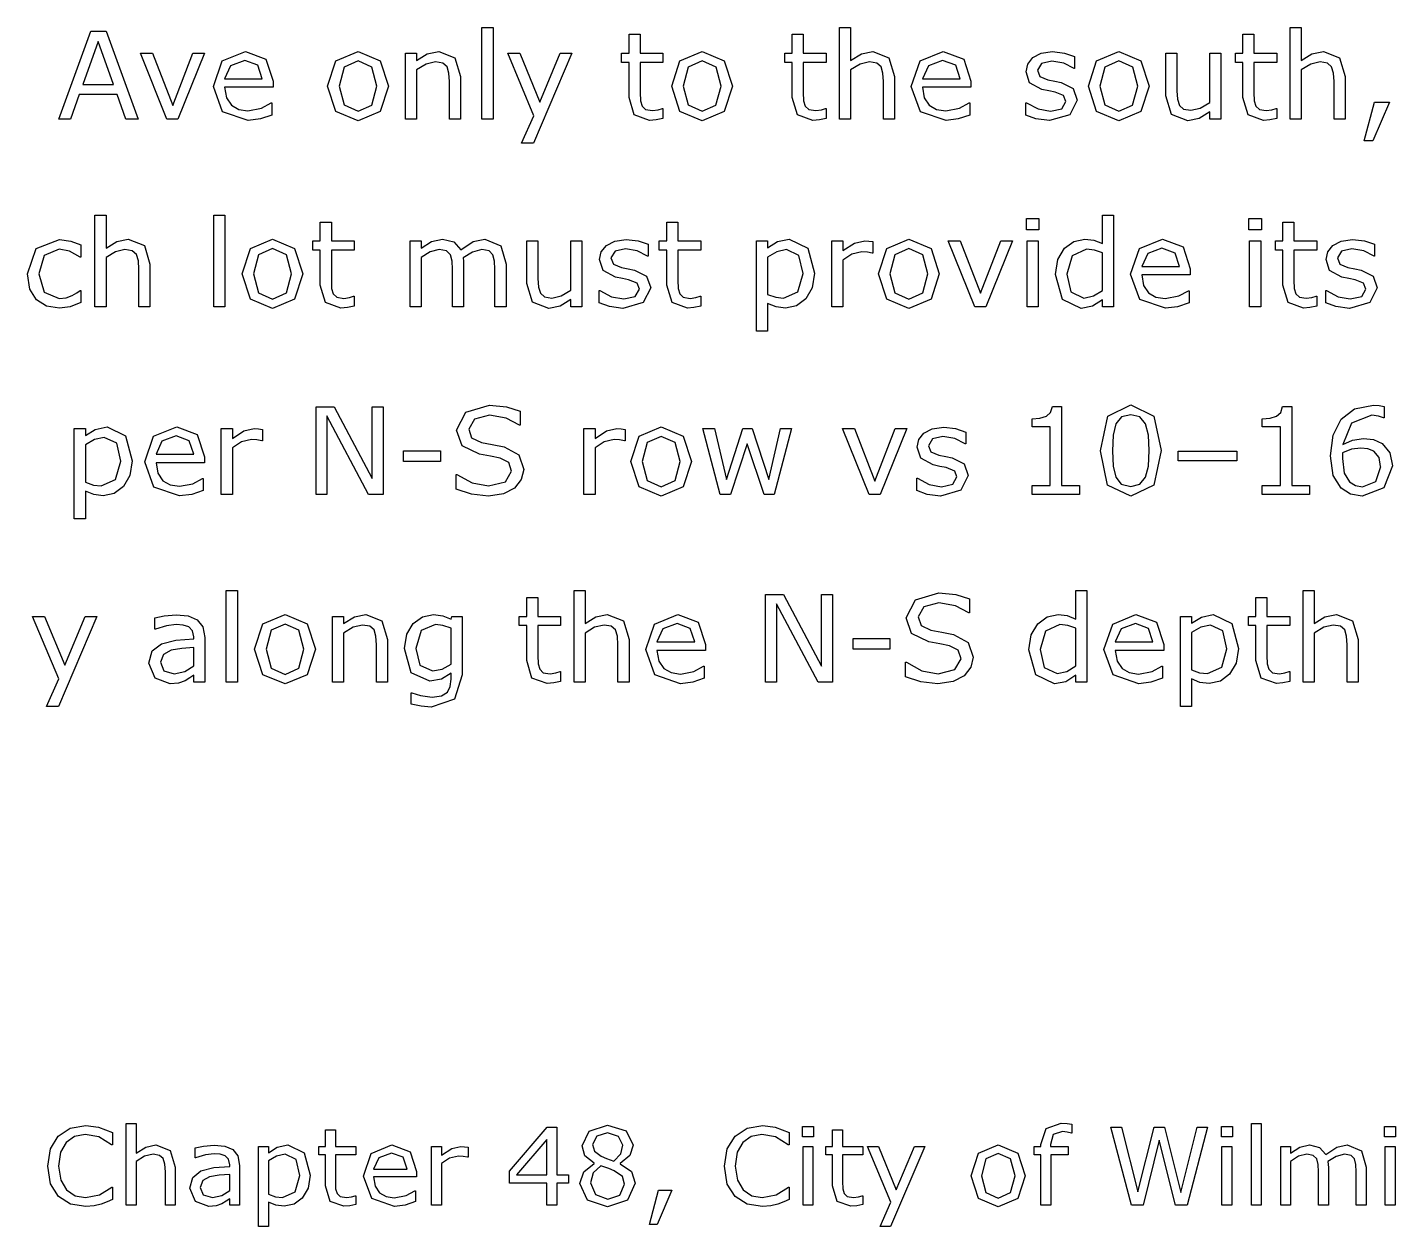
# Model space of a CAD drawing. Extents: x -1 to 182, y 89 to 480.
# Drawn here: x 102.41 to 129.41, y 89.8 to 113.46 of the extents above; entities that cross this region are included whole.
import ezdxf

# ---------------------------------------------------------------- set-up
doc = ezdxf.new("R2010")
doc.units = 0
doc.header["$MEASUREMENT"] = 0
doc.layers.add('Layer 1', color=7, linetype='Continuous')

msp = doc.modelspace()

# ---------------------------------------------------------------- linework, layer by layer
at = {"layer": 'Layer 1', "color": 7}
for points in [[(111.601197, 111.655045), (111.382606, 111.655045), (111.382606, 113.464237), (111.601197, 113.464237), (111.601197, 111.655045)], [(119.525122, 111.655019), (119.306531, 111.655019), (119.306531, 112.394502), (119.29608, 112.56193), (119.25771, 112.685199), (119.173993, 112.757272), (119.032143, 112.781613), (118.844945, 112.737428), (118.657747, 112.624636), (118.657747, 111.654966), (118.439156, 111.654966), (118.439156, 113.464158), (118.657747, 113.464158), (118.657747, 112.809553), (118.869363, 112.942083), (119.093767, 112.989761), (119.414677, 112.863026), (119.525135, 112.497927), (119.525122, 111.655019)], [(128.418754, 111.655019), (128.200163, 111.655019), (128.200163, 112.394502), (128.189686, 112.56193), (128.151316, 112.685199), (128.067599, 112.757272), (127.925748, 112.781613), (127.73855, 112.737428), (127.551353, 112.624636), (127.551353, 111.654966), (127.332762, 111.654966), (127.332762, 113.464158), (127.551353, 113.464158), (127.551353, 112.809553), (127.762969, 112.942083), (127.987372, 112.989761), (128.308282, 112.863026), (128.41874, 112.497927), (128.418754, 111.655019)], [(104.596984, 111.655045), (104.351649, 111.655045), (104.181893, 112.137565), (103.433101, 112.137565), (103.263345, 111.655045), (103.029639, 111.655045), (103.659831, 113.386344), (103.966789, 113.386344), (104.596984, 111.655045)], [(104.110966, 112.335235), (103.807497, 113.185182), (103.502864, 112.335235), (104.110966, 112.335235)], [(114.954477, 111.666661), (114.819603, 111.639938), (114.690539, 111.629354), (114.388232, 111.736325), (114.284751, 112.079331), (114.284751, 112.769998), (114.137087, 112.769998), (114.137087, 112.953698), (114.284751, 112.953698), (114.284751, 113.326919), (114.503341, 113.326919), (114.503341, 112.953698), (114.954477, 112.953698), (114.954477, 112.769998), (114.503341, 112.769998), (114.503341, 112.178152), (114.507998, 112.017709), (114.540555, 111.910738), (114.610318, 111.842132), (114.747517, 111.82123), (114.859139, 111.836311), (114.942856, 111.863061), (114.954471, 111.863061), (114.954477, 111.666661)], [(118.175206, 111.666661), (118.040332, 111.639938), (117.911268, 111.629354), (117.608964, 111.736325), (117.50548, 112.079331), (117.50548, 112.769998), (117.357816, 112.769998), (117.357816, 112.953698), (117.50548, 112.953698), (117.50548, 113.326919), (117.724071, 113.326919), (117.724071, 112.953698), (118.175206, 112.953698), (118.175206, 112.769998), (117.724071, 112.769998), (117.724071, 112.178152), (117.728727, 112.017709), (117.761284, 111.910738), (117.831047, 111.842132), (117.968249, 111.82123), (118.079869, 111.836311), (118.163585, 111.863061), (118.175201, 111.863061), (118.175206, 111.666661)], [(127.068838, 111.666661), (126.933964, 111.639938), (126.804901, 111.629354), (126.502596, 111.736325), (126.399112, 112.079331), (126.399112, 112.769998), (126.251448, 112.769998), (126.251448, 112.953698), (126.399112, 112.953698), (126.399112, 113.326919), (126.617703, 113.326919), (126.617703, 112.953698), (127.068838, 112.953698), (127.068838, 112.769998), (126.617703, 112.769998), (126.617703, 112.178152), (126.622359, 112.017709), (126.654916, 111.910738), (126.724679, 111.842132), (126.861881, 111.82123), (126.973501, 111.836311), (127.057217, 111.863061), (127.068833, 111.863061), (127.068838, 111.666661)], [(105.907365, 112.953804), (105.381819, 111.655045), (105.162064, 111.655045), (104.640002, 112.953804), (104.877198, 112.953804), (105.279499, 111.920158), (105.67831, 112.953804), (105.907365, 112.953804)], [(107.259607, 112.281763), (106.302689, 112.281763), (106.338733, 112.072452), (106.437566, 111.927116), (106.580581, 111.843402), (106.764289, 111.815489), (107.030552, 111.867823), (107.222401, 111.972466), (107.234016, 111.972466), (107.234016, 111.734103), (107.008449, 111.65621), (106.766604, 111.624804), (106.261986, 111.799217), (106.080601, 112.296871), (106.253845, 112.802648), (106.711957, 112.98984), (107.116584, 112.836356), (107.259596, 112.400349), (107.259607, 112.281763)], [(109.535047, 112.303829), (109.372267, 111.802709), (108.936248, 111.619009), (108.497903, 111.802709), (108.336285, 112.303829), (108.497903, 112.804976), (108.936248, 112.98984), (109.372267, 112.804976), (109.535047, 112.303829), (109.535047, 112.303829)], [(110.959377, 111.655045), (110.740786, 111.655045), (110.740786, 112.394528), (110.730309, 112.561957), (110.691939, 112.685226), (110.608222, 112.757298), (110.466371, 112.78164), (110.279173, 112.737454), (110.091976, 112.624663), (110.091976, 111.654966), (109.873385, 111.654966), (109.873385, 112.953725), (110.091976, 112.953725), (110.091976, 112.809553), (110.303592, 112.942083), (110.527995, 112.989761), (110.848905, 112.863026), (110.959363, 112.497927), (110.959377, 111.655045)], [(113.156916, 112.953804), (112.398822, 111.176018), (112.165116, 111.176018), (112.40696, 111.717831), (111.889552, 112.953804), (112.126746, 112.953804), (112.52556, 111.991066), (112.927858, 112.953804), (113.156916, 112.953804)], [(116.325321, 112.303829), (116.162541, 111.802709), (115.726522, 111.619009), (115.288177, 111.802709), (115.126559, 112.303829), (115.288177, 112.804976), (115.726522, 112.98984), (116.162541, 112.804976), (116.325321, 112.303829), (116.325321, 112.303829)], [(121.033168, 112.281737), (120.076251, 112.281737), (120.112295, 112.072425), (120.211127, 111.92709), (120.354139, 111.843376), (120.53785, 111.815462), (120.804113, 111.867797), (120.995962, 111.972439), (121.007577, 111.972439), (121.007577, 111.734076), (120.78201, 111.656183), (120.540165, 111.624777), (120.035544, 111.79919), (119.854162, 112.296844), (120.027406, 112.802621), (120.485518, 112.989814), (120.890142, 112.836329), (121.033157, 112.400323), (121.033168, 112.281737)], [(123.129549, 112.029404), (122.981883, 111.737569), (122.580746, 111.623613), (122.315647, 111.657347), (122.114495, 111.732912), (122.114495, 111.97826), (122.12611, 111.97826), (122.356329, 111.853853), (122.599335, 111.808504), (122.824903, 111.855017), (122.906294, 112.001517), (122.862111, 112.117775), (122.692355, 112.185217), (122.570268, 112.209558), (122.43423, 112.239774), (122.191221, 112.37233), (122.120297, 112.5886), (122.152851, 112.739756), (122.254009, 112.866492), (122.419115, 112.952534), (122.644682, 112.985078), (122.879552, 112.956026), (123.078376, 112.88742), (123.078376, 112.653714), (123.066761, 112.653714), (122.863283, 112.757192), (122.628416, 112.800214), (122.426102, 112.7537), (122.34355, 112.617678), (122.393545, 112.496737), (122.551676, 112.430485), (122.68655, 112.402572), (122.812123, 112.376907), (123.046994, 112.257157), (123.129546, 112.029245), (123.129549, 112.029404)], [(124.549227, 112.303803), (124.386448, 111.802683), (123.950428, 111.618983), (123.512083, 111.802683), (123.350465, 112.303803), (123.512083, 112.80495), (123.950428, 112.989814), (124.386448, 112.80495), (124.549227, 112.303803), (124.549227, 112.303803)], [(125.964257, 111.655019), (125.745666, 111.655019), (125.745666, 111.79919), (125.53405, 111.665496), (125.310808, 111.618983), (124.992224, 111.74339), (124.878279, 112.110816), (124.878279, 112.953777), (125.096869, 112.953777), (125.096869, 112.214294), (125.106156, 112.044538), (125.14569, 111.924761), (125.227078, 111.850361), (125.372419, 111.827077), (125.557291, 111.871263), (125.745653, 111.984054), (125.745653, 112.953751), (125.964244, 112.953751), (125.964257, 111.655019)], [(107.046829, 112.449191), (106.959625, 112.715441), (106.700339, 112.809633), (106.420124, 112.706154), (106.302689, 112.449191), (107.046829, 112.449191)], [(109.309479, 112.303829), (109.21065, 112.678241), (108.936248, 112.801484), (108.659521, 112.678241), (108.561852, 112.303829), (108.660682, 111.932937), (108.936248, 111.807366), (109.209485, 111.931773), (109.309479, 112.303829), (109.309479, 112.303829)], [(116.099753, 112.303829), (116.000924, 112.678241), (115.726522, 112.801484), (115.449795, 112.678241), (115.352126, 112.303829), (115.450959, 111.932937), (115.726522, 111.807366), (115.999759, 111.931773), (116.099753, 112.303829), (116.099753, 112.303829)], [(120.82039, 112.449165), (120.733186, 112.715415), (120.4739, 112.809606), (120.193686, 112.706128), (120.076251, 112.449165), (120.82039, 112.449165)], [(124.32366, 112.303803), (124.22483, 112.678214), (123.950428, 112.801457), (123.673701, 112.678214), (123.576033, 112.303803), (123.674865, 111.93291), (123.950428, 111.807339), (124.223666, 111.931746), (124.32366, 112.303803), (124.32366, 112.303803)], [(129.293118, 111.986383), (128.965231, 111.224807), (128.795475, 111.224807), (128.997788, 111.986383), (129.293118, 111.986383)], [(104.829541, 107.950778), (104.610951, 107.950778), (104.610951, 108.690261), (104.600473, 108.857689), (104.562104, 108.980958), (104.478387, 109.05303), (104.336536, 109.077372), (104.149338, 109.033187), (103.96214, 108.920395), (103.96214, 107.950804), (103.74355, 107.950804), (103.74355, 109.759996), (103.96214, 109.759996), (103.96214, 109.105391), (104.173757, 109.237921), (104.39816, 109.285599), (104.71907, 109.158864), (104.829528, 108.793765), (104.829541, 107.950778)], [(106.308521, 107.950778), (106.089928, 107.950778), (106.089928, 109.75997), (106.308521, 109.75997), (106.308521, 107.950778)], [(122.372635, 109.466944), (122.126139, 109.466944), (122.126139, 109.693665), (122.372635, 109.693665), (122.372635, 109.466944)], [(123.844611, 107.950804), (123.62602, 107.950804), (123.62602, 108.086853), (123.42952, 107.960117), (123.20744, 107.914768), (122.837695, 108.093811), (122.701657, 108.590301), (122.748166, 108.884464), (122.876065, 109.104227), (123.059776, 109.239085), (123.278366, 109.285599), (123.459751, 109.263374), (123.62602, 109.197096), (123.62602, 109.759864), (123.844611, 109.759864), (123.844611, 107.950804)], [(126.765359, 109.466997), (126.518863, 109.466997), (126.518863, 109.693718), (126.765359, 109.693718), (126.765359, 109.466997)], [(108.860686, 107.962393), (108.725812, 107.93567), (108.596748, 107.925087), (108.294444, 108.032057), (108.19096, 108.375063), (108.19096, 109.06573), (108.043296, 109.06573), (108.043296, 109.24943), (108.19096, 109.24943), (108.19096, 109.622651), (108.409551, 109.622651), (108.409551, 109.24943), (108.860686, 109.24943), (108.860686, 109.06573), (108.409551, 109.06573), (108.409551, 108.473885), (108.414207, 108.313441), (108.446764, 108.206471), (108.516527, 108.137864), (108.653729, 108.116962), (108.765348, 108.132043), (108.849065, 108.158793), (108.86068, 108.158793), (108.860686, 107.962393)], [(115.699796, 107.962366), (115.56492, 107.935643), (115.435859, 107.92506), (115.133552, 108.032031), (115.030071, 108.375036), (115.030071, 109.065704), (114.882404, 109.065704), (114.882404, 109.249404), (115.030071, 109.249404), (115.030071, 109.622625), (115.248661, 109.622625), (115.248661, 109.249404), (115.699796, 109.249404), (115.699796, 109.065704), (115.248661, 109.065704), (115.248661, 108.473858), (115.253318, 108.313415), (115.285872, 108.206444), (115.355635, 108.137838), (115.492837, 108.116936), (115.604457, 108.132017), (115.688173, 108.158766), (115.699788, 108.158766), (115.699796, 107.962366)], [(127.858322, 107.962446), (127.723445, 107.935723), (127.594384, 107.925139), (127.292077, 108.03211), (127.188596, 108.375116), (127.188596, 109.065783), (127.04093, 109.065783), (127.04093, 109.249483), (127.188596, 109.249483), (127.188596, 109.622704), (127.407187, 109.622704), (127.407187, 109.249483), (127.858322, 109.249483), (127.858322, 109.065783), (127.407187, 109.065783), (127.407187, 108.473938), (127.411843, 108.313494), (127.4444, 108.206523), (127.514163, 108.137917), (127.651362, 108.117015), (127.762985, 108.132096), (127.846699, 108.158846), (127.858314, 108.158846), (127.858322, 107.962446)], [(103.463349, 108.032163), (103.255222, 107.950778), (103.047096, 107.9217), (102.788972, 107.962393), (102.587822, 108.08799), (102.456433, 108.299604), (102.409925, 108.598424), (102.584332, 109.09838), (103.047096, 109.279751), (103.265687, 109.248372), (103.463349, 109.171643), (103.463349, 108.928623), (103.451707, 108.928623), (103.244745, 109.048374), (103.03778, 109.090231), (102.743611, 108.96466), (102.636643, 108.598424), (102.741286, 108.236818), (103.03778, 108.111221), (103.172657, 108.128683), (103.295905, 108.174006), (103.385434, 108.225177), (103.451707, 108.272854), (103.463349, 108.272854), (103.463349, 108.032163)], [(107.84796, 108.599562), (107.685178, 108.098441), (107.249158, 107.914741), (106.810813, 108.098441), (106.649195, 108.599562), (106.810813, 109.100708), (107.249158, 109.285572), (107.685178, 109.100708), (107.84796, 108.599562), (107.84796, 108.599562)], [(107.622392, 108.599562), (107.52356, 108.973973), (107.249158, 109.097216), (106.972431, 108.973973), (106.874763, 108.599562), (106.973595, 108.228669), (107.249158, 108.103098), (107.522398, 108.227505), (107.622392, 108.599562), (107.622392, 108.599562)], [(111.857011, 107.950751), (111.638421, 107.950751), (111.638421, 108.690234), (111.630272, 108.851868), (111.598876, 108.976275), (111.522137, 109.05184), (111.37796, 109.077504), (111.194252, 109.030991), (111.010542, 108.914733), (111.016362, 108.851947), (111.018744, 108.782177), (111.018744, 107.950804), (110.800153, 107.950804), (110.800153, 108.690287), (110.792004, 108.853085), (110.760611, 108.977492), (110.683872, 109.051893), (110.539695, 109.077557), (110.359472, 109.033372), (110.180415, 108.92058), (110.180415, 107.950804), (109.961753, 107.950804), (109.961753, 109.249563), (110.180346, 109.249563), (110.180346, 109.105391), (110.383821, 109.237921), (110.60125, 109.285599), (110.825654, 109.229798), (110.964017, 109.075149), (111.205862, 109.235619), (111.439568, 109.285599), (111.754665, 109.155371), (111.856985, 108.793765), (111.857011, 107.950751)], [(113.354594, 107.950751), (113.136, 107.950751), (113.136, 108.094922), (112.924387, 107.961229), (112.701145, 107.914715), (112.382561, 108.039122), (112.268613, 108.406548), (112.268613, 109.24951), (112.487206, 109.24951), (112.487206, 108.510027), (112.496493, 108.34027), (112.536027, 108.220493), (112.617415, 108.146093), (112.762756, 108.122809), (112.947628, 108.166995), (113.135987, 108.279787), (113.135987, 109.249483), (113.35458, 109.249483), (113.354594, 107.950751)], [(114.712648, 108.325136), (114.564981, 108.033301), (114.163844, 107.919345), (113.898746, 107.953079), (113.697594, 108.028644), (113.697594, 108.273992), (113.709209, 108.273992), (113.939428, 108.149585), (114.182434, 108.104236), (114.408002, 108.150749), (114.489393, 108.297249), (114.44521, 108.413507), (114.275451, 108.480949), (114.153367, 108.505291), (114.017329, 108.535506), (113.77432, 108.668062), (113.703396, 108.884332), (113.73595, 109.035488), (113.837108, 109.162224), (114.002213, 109.248266), (114.227781, 109.28081), (114.462649, 109.251759), (114.661475, 109.183152), (114.661475, 108.949446), (114.64986, 108.949446), (114.446385, 109.052924), (114.211517, 109.095946), (114.009204, 109.049432), (113.926651, 108.91341), (113.976647, 108.792469), (114.134777, 108.726217), (114.269651, 108.698304), (114.395225, 108.672639), (114.630095, 108.552889), (114.712648, 108.324977), (114.712648, 108.325136)], [(117.943841, 108.615833), (117.898494, 108.3263), (117.770598, 108.1054), (117.589213, 107.97168), (117.369458, 107.925166), (117.18575, 107.947126), (117.019481, 108.015733), (117.019481, 107.471591), (116.80089, 107.471591), (116.80089, 109.249377), (117.019481, 109.249377), (117.019481, 109.113329), (117.214817, 109.235434), (117.447362, 109.285414), (117.812455, 109.107534), (117.943841, 108.615701), (117.943841, 108.615833)], [(119.094933, 109.011147), (119.083318, 109.011147), (118.987976, 109.027551), (118.879843, 109.033372), (118.684507, 108.988022), (118.503122, 108.872929), (118.503122, 107.950804), (118.284532, 107.950804), (118.284532, 109.249563), (118.503122, 109.249563), (118.503122, 109.057713), (118.732177, 109.205377), (118.935654, 109.249563), (119.018207, 109.246123), (119.094947, 109.23554), (119.094933, 109.011147)], [(120.407641, 108.599535), (120.244861, 108.098415), (119.808842, 107.914715), (119.370497, 108.098415), (119.208879, 108.599535), (119.370497, 109.100682), (119.808842, 109.285546), (120.244861, 109.100682), (120.407641, 108.599535), (120.407641, 108.599535)], [(120.182073, 108.599535), (120.083244, 108.973946), (119.808842, 109.097189), (119.532114, 108.973946), (119.434446, 108.599535), (119.533279, 108.228643), (119.808842, 108.103072), (120.082079, 108.227478), (120.182073, 108.599535), (120.182073, 108.599535)], [(121.851737, 109.24951), (121.326188, 107.950751), (121.106436, 107.950751), (120.584374, 109.24951), (120.82157, 109.24951), (121.223869, 108.215863), (121.622683, 109.24951), (121.851737, 109.24951)], [(122.358657, 107.950804), (122.140064, 107.950804), (122.140064, 109.249563), (122.358657, 109.249563), (122.358657, 107.950804)], [(125.361957, 108.577522), (124.40504, 108.577522), (124.441084, 108.36821), (124.539917, 108.222875), (124.682929, 108.139161), (124.86664, 108.111247), (125.132903, 108.163582), (125.324752, 108.268224), (125.336367, 108.268224), (125.336367, 108.029861), (125.110799, 107.951968), (124.868955, 107.920562), (124.364334, 108.094975), (124.182952, 108.592629), (124.356195, 109.098406), (124.814308, 109.285599), (125.218932, 109.132114), (125.361947, 108.696108), (125.361957, 108.577522)], [(125.14918, 108.74495), (125.061976, 109.0112), (124.80269, 109.105391), (124.522475, 109.001913), (124.40504, 108.74495), (125.14918, 108.74495)], [(126.751415, 107.950804), (126.532822, 107.950804), (126.532822, 109.249563), (126.751415, 109.249563), (126.751415, 107.950804)], [(129.050107, 108.325215), (128.902443, 108.03338), (128.501304, 107.919424), (128.236205, 107.953159), (128.035055, 108.028724), (128.035055, 108.274072), (128.046671, 108.274072), (128.27689, 108.149665), (128.519898, 108.104315), (128.745466, 108.150829), (128.826854, 108.297328), (128.782672, 108.413586), (128.612915, 108.481028), (128.490829, 108.50537), (128.354791, 108.535585), (128.111784, 108.668141), (128.040858, 108.884412), (128.073415, 109.035568), (128.17457, 109.162303), (128.339675, 109.248345), (128.565243, 109.280889), (128.800113, 109.251838), (128.998937, 109.183232), (128.998937, 108.949525), (128.987321, 108.949525), (128.783846, 109.053004), (128.548976, 109.096025), (128.346663, 109.049511), (128.26411, 108.913489), (128.314108, 108.792548), (128.472236, 108.726297), (128.607113, 108.698383), (128.732687, 108.672719), (128.967554, 108.552968), (129.050107, 108.325057), (129.050107, 108.325215)], [(117.718274, 108.610013), (117.638047, 108.961141), (117.391551, 109.077425), (117.202027, 109.036732), (117.019481, 108.929761), (117.019481, 108.193771), (117.178773, 108.136779), (117.331088, 108.121698), (117.615954, 108.244941), (117.718274, 108.610039), (117.718274, 108.610013)], [(123.62602, 108.270553), (123.62602, 109.015856), (123.46789, 109.070493), (123.315575, 109.085574), (123.029545, 108.957675), (122.927225, 108.594905), (123.00629, 108.242586), (123.259764, 108.122836), (123.448123, 108.163529), (123.62602, 108.2705), (123.62602, 108.270553)], [(109.42923, 104.246695), (109.144364, 104.246695), (108.323484, 105.795432), (108.323484, 104.246642), (108.108381, 104.246642), (108.108381, 105.977941), (108.465335, 105.977941), (109.214126, 104.564062), (109.214126, 105.977941), (109.42923, 105.977941), (109.42923, 104.246695)], [(112.205801, 104.740857), (112.158128, 104.540858), (112.026741, 104.37343), (111.809312, 104.257172), (111.511657, 104.215289), (111.174469, 104.250187), (110.871001, 104.353666), (110.871001, 104.642008), (110.887272, 104.642008), (111.190741, 104.473416), (111.513977, 104.414123), (111.846515, 104.494345), (111.966276, 104.708286), (111.909301, 104.878043), (111.738383, 104.962921), (111.54886, 105.001312), (111.333756, 105.039677), (110.991918, 105.205941), (110.88146, 105.514047), (111.065167, 105.869859), (111.531418, 106.009373), (111.866282, 105.974501), (112.136033, 105.888459), (112.136033, 105.616388), (112.119761, 105.616388), (111.859313, 105.754739), (111.530265, 105.810539), (111.232609, 105.73381), (111.120987, 105.53614), (111.176798, 105.366384), (111.373295, 105.272219), (111.584912, 105.23269), (111.817456, 105.185012), (112.108135, 105.030363), (112.205803, 104.740857), (112.205801, 104.740857)], [(123.174885, 104.246695), (122.237732, 104.246695), (122.237732, 104.423436), (122.598176, 104.423436), (122.598176, 105.583818), (122.237732, 105.583818), (122.237732, 105.741959), (122.394701, 105.753601), (122.521437, 105.789637), (122.605153, 105.8629), (122.641198, 105.983815), (122.821418, 105.983815), (122.821418, 104.423463), (123.174885, 104.423463), (123.174885, 104.246695)], [(124.785249, 105.112913), (124.638746, 104.428067), (124.18645, 104.210659), (123.730663, 104.431559), (123.587651, 105.110585), (123.732989, 105.791939), (124.18645, 106.012866), (124.641072, 105.788447), (124.785249, 105.112913), (124.785249, 105.112913)], [(127.716463, 104.246642), (126.77931, 104.246642), (126.77931, 104.423383), (127.139754, 104.423383), (127.139754, 105.583765), (126.77931, 105.583765), (126.77931, 105.741906), (126.936279, 105.753548), (127.063014, 105.789584), (127.146731, 105.862847), (127.182775, 105.983762), (127.362996, 105.983762), (127.362996, 104.42341), (127.716463, 104.42341), (127.716463, 104.246642)], [(129.354732, 104.808246), (129.180324, 104.37687), (128.754769, 104.210606), (128.522227, 104.250134), (128.337355, 104.367556), (128.182711, 104.623355), (128.129226, 105.007054), (128.17806, 105.415173), (128.336191, 105.731429), (128.600128, 105.936084), (128.976849, 106.010485), (129.091959, 106.004664), (129.186137, 105.983762), (129.186137, 105.761697), (129.174522, 105.761697), (129.075689, 105.794241), (128.941977, 105.810645), (128.543166, 105.653694), (128.36992, 105.231632), (128.561769, 105.32114), (128.781523, 105.352546), (128.975696, 105.331644), (129.148942, 105.250258), (129.302421, 105.071188), (129.354742, 104.808431), (129.354732, 104.808246)], [(124.479454, 104.585044), (124.534101, 104.80597), (124.549209, 105.112913), (124.534101, 105.419882), (124.478293, 105.640783), (124.36667, 105.775667), (124.18645, 105.821017), (124.005065, 105.775667), (123.892281, 105.638481), (123.837634, 105.414062), (123.82369, 105.110585), (123.83647, 104.807135), (123.891117, 104.588536), (123.999249, 104.450159), (124.186447, 104.402508), (124.367832, 104.447857), (124.479451, 104.585044), (124.479454, 104.585044)], [(104.478374, 104.911777), (104.433029, 104.622244), (104.30513, 104.401344), (104.123745, 104.267623), (103.903993, 104.22111), (103.720282, 104.24307), (103.554013, 104.311677), (103.554013, 103.767535), (103.335423, 103.767535), (103.335423, 105.545321), (103.554013, 105.545321), (103.554013, 105.409273), (103.74935, 105.531378), (103.981894, 105.581357), (104.346987, 105.403478), (104.478374, 104.911645), (104.478374, 104.911777)], [(104.252809, 104.905956), (104.172579, 105.257084), (103.926083, 105.373369), (103.73656, 105.332676), (103.554013, 105.225705), (103.554013, 104.489714), (103.713305, 104.432723), (103.865623, 104.417642), (104.150489, 104.540885), (104.252809, 104.905983), (104.252809, 104.905956)], [(105.906193, 104.873413), (104.949276, 104.873413), (104.98532, 104.664101), (105.084152, 104.518766), (105.227165, 104.435052), (105.410875, 104.407138), (105.677138, 104.459473), (105.868985, 104.564115), (105.8806, 104.564115), (105.8806, 104.325752), (105.655032, 104.247859), (105.413188, 104.216453), (104.908567, 104.390866), (104.727182, 104.88852), (104.900429, 105.394297), (105.358538, 105.58149), (105.763165, 105.428005), (105.90618, 104.991999), (105.906193, 104.873413)], [(105.693416, 105.040841), (105.606212, 105.307091), (105.346926, 105.401282), (105.066711, 105.297804), (104.949276, 105.040841), (105.693416, 105.040841)], [(107.047983, 105.307091), (107.036367, 105.307091), (106.941025, 105.323495), (106.832892, 105.329316), (106.637556, 105.283966), (106.456171, 105.168873), (106.456171, 104.246642), (106.237581, 104.246642), (106.237581, 105.545401), (106.456171, 105.545401), (106.456171, 105.353551), (106.685226, 105.501215), (106.888704, 105.545401), (106.971256, 105.541961), (107.047996, 105.531378), (107.047983, 105.307091)], [(114.205675, 105.307091), (114.19406, 105.307091), (114.098717, 105.323495), (113.990582, 105.329316), (113.795246, 105.283966), (113.613864, 105.168873), (113.613864, 104.246642), (113.395271, 104.246642), (113.395271, 105.545401), (113.613864, 105.545401), (113.613864, 105.353551), (113.842919, 105.501215), (114.046393, 105.545401), (114.128946, 105.541961), (114.205686, 105.531378), (114.205675, 105.307091)], [(115.518385, 104.895479), (115.355603, 104.394359), (114.919586, 104.210659), (114.481241, 104.394359), (114.319623, 104.895479), (114.481241, 105.396626), (114.919586, 105.58149), (115.355603, 105.396626), (115.518385, 104.895479), (115.518385, 104.895479)], [(115.292817, 104.895479), (115.193985, 105.26989), (114.919586, 105.393133), (114.642859, 105.26989), (114.545191, 104.895479), (114.64402, 104.524586), (114.919586, 104.399015), (115.192824, 104.523422), (115.292817, 104.895479), (115.292817, 104.895479)], [(117.490354, 105.545453), (117.152005, 104.246695), (116.949692, 104.246695), (116.615992, 105.247798), (116.284615, 104.246695), (116.083466, 104.246695), (115.741627, 105.545453), (115.96952, 105.545453), (116.207878, 104.539694), (116.532275, 105.545453), (116.712496, 105.545453), (117.045034, 104.539694), (117.270602, 105.545453), (117.490354, 105.545453)], [(119.765794, 105.545453), (119.240245, 104.246695), (119.020493, 104.246695), (118.498431, 105.545453), (118.735627, 105.545453), (119.137925, 104.511807), (119.536739, 105.545453), (119.765794, 105.545453)], [(120.979672, 104.62108), (120.832008, 104.329245), (120.430869, 104.215289), (120.16577, 104.249023), (119.96462, 104.324588), (119.96462, 104.569936), (119.976236, 104.569936), (120.206455, 104.445529), (120.449463, 104.40018), (120.675028, 104.446693), (120.756419, 104.593193), (120.712237, 104.709451), (120.54248, 104.776893), (120.420394, 104.801234), (120.284356, 104.83145), (120.041349, 104.964006), (119.970423, 105.180276), (120.00298, 105.331432), (120.104135, 105.458168), (120.26924, 105.54421), (120.494808, 105.576754), (120.729678, 105.547702), (120.928502, 105.479096), (120.928502, 105.24539), (120.916886, 105.24539), (120.713409, 105.348868), (120.478541, 105.39189), (120.276228, 105.345376), (120.193675, 105.209354), (120.243671, 105.088413), (120.401801, 105.022161), (120.536678, 104.994248), (120.662249, 104.968583), (120.897119, 104.848833), (120.979672, 104.620921), (120.979672, 104.62108)], [(110.560555, 104.898971), (109.835018, 104.898971), (109.835018, 105.109421), (110.560555, 105.109421), (110.560555, 104.898971)], [(126.278179, 104.911777), (125.120113, 104.911777), (125.120113, 105.097806), (126.278179, 105.097806), (126.278179, 104.911777)], [(129.1187, 104.798985), (129.086143, 104.978055), (128.981501, 105.101298), (128.862901, 105.15014), (128.726863, 105.161782), (128.543155, 105.138498), (128.368747, 105.0664), (128.365255, 105.01642), (128.364197, 104.957127), (128.401402, 104.666429), (128.506048, 104.499001), (128.621157, 104.423436), (128.757195, 104.400153), (129.022294, 104.502467), (129.118801, 104.798959), (129.1187, 104.798985)], [(106.554998, 100.542454), (106.336408, 100.542454), (106.336408, 102.351646), (106.554998, 102.351646), (106.554998, 100.542454)], [(114.284748, 100.542427), (114.066158, 100.542427), (114.066158, 101.28191), (114.055707, 101.449338), (114.017337, 101.572607), (113.93362, 101.64468), (113.791769, 101.669021), (113.604572, 101.624836), (113.417374, 101.512044), (113.417374, 100.54248), (113.198783, 100.54248), (113.198783, 102.351672), (113.417374, 102.351672), (113.417374, 101.697067), (113.62899, 101.829597), (113.853393, 101.877275), (114.174303, 101.75054), (114.284762, 101.385441), (114.284748, 100.542427)], [(123.319062, 100.54248), (123.100471, 100.54248), (123.100471, 100.678529), (122.903971, 100.551793), (122.681893, 100.506444), (122.312146, 100.685487), (122.176108, 101.181977), (122.222619, 101.47614), (122.350516, 101.695903), (122.534227, 101.830761), (122.752817, 101.877275), (122.934202, 101.85505), (123.100471, 101.788772), (123.100471, 102.35154), (123.319062, 102.35154), (123.319062, 100.54248)], [(128.675703, 100.542454), (128.457113, 100.542454), (128.457113, 101.281937), (128.446635, 101.449365), (128.408266, 101.572634), (128.324552, 101.644706), (128.182698, 101.669048), (127.9955, 101.624863), (127.808302, 101.512071), (127.808302, 100.54248), (127.589712, 100.54248), (127.589712, 102.351672), (127.808302, 102.351672), (127.808302, 101.697067), (128.019919, 101.829597), (128.244322, 101.877275), (128.565232, 101.75054), (128.67569, 101.385441), (128.675703, 100.542454)], [(112.934833, 100.554069), (112.799956, 100.527346), (112.670895, 100.516763), (112.368588, 100.623733), (112.265107, 100.966739), (112.265107, 101.657406), (112.11744, 101.657406), (112.11744, 101.841106), (112.265107, 101.841106), (112.265107, 102.214327), (112.483697, 102.214327), (112.483697, 101.841106), (112.934833, 101.841106), (112.934833, 101.657406), (112.483697, 101.657406), (112.483697, 101.065561), (112.488354, 100.905117), (112.520911, 100.798147), (112.590674, 100.72954), (112.727873, 100.708638), (112.839495, 100.723719), (112.923209, 100.750469), (112.934825, 100.750469), (112.934833, 100.554069)], [(118.299607, 100.54248), (118.014742, 100.54248), (117.193862, 102.091217), (117.193862, 100.54248), (116.978759, 100.54248), (116.978759, 102.273779), (117.335713, 102.273779), (118.084504, 100.8599), (118.084504, 102.273779), (118.299607, 102.273779), (118.299607, 100.54248)], [(121.076179, 101.036642), (121.028506, 100.836643), (120.897119, 100.669215), (120.67969, 100.552957), (120.382034, 100.511074), (120.044847, 100.545972), (119.741378, 100.649451), (119.741378, 100.937793), (119.75765, 100.937793), (120.061119, 100.769201), (120.384355, 100.709908), (120.716893, 100.79013), (120.836652, 101.004072), (120.779679, 101.173828), (120.608761, 101.258706), (120.419237, 101.297097), (120.204134, 101.335462), (119.862296, 101.501726), (119.751837, 101.809833), (119.935545, 102.165644), (120.401796, 102.305158), (120.736658, 102.270286), (121.006411, 102.184244), (121.006411, 101.912173), (120.990139, 101.912173), (120.729691, 102.050524), (120.400643, 102.106324), (120.102987, 102.029595), (119.991364, 101.831925), (120.047176, 101.662169), (120.243673, 101.568004), (120.45529, 101.528475), (120.687832, 101.480797), (120.978513, 101.326148), (121.076181, 101.036642), (121.076179, 101.036642)], [(127.325788, 100.554095), (127.190914, 100.527372), (127.06185, 100.516789), (126.759546, 100.62376), (126.656062, 100.966765), (126.656062, 101.657433), (126.508398, 101.657433), (126.508398, 101.841133), (126.656062, 101.841133), (126.656062, 102.214354), (126.874655, 102.214354), (126.874655, 101.841133), (127.325788, 101.841133), (127.325788, 101.657433), (126.874655, 101.657433), (126.874655, 101.065587), (126.879312, 100.905144), (126.911869, 100.798173), (126.981631, 100.729567), (127.118834, 100.708665), (127.230453, 100.723746), (127.31417, 100.750495), (127.325785, 100.750495), (127.325788, 100.554095)], [(103.780753, 101.841212), (103.022659, 100.063426), (102.788953, 100.063426), (103.030798, 100.605239), (102.51339, 101.841212), (102.750583, 101.841212), (103.149397, 100.878474), (103.551695, 101.841212), (103.780753, 101.841212)], [(105.913178, 100.542454), (105.695749, 100.542454), (105.695749, 100.680804), (105.616684, 100.625003), (105.521341, 100.569203), (105.395768, 100.525018), (105.229498, 100.506497), (104.931842, 100.622754), (104.809759, 100.919246), (104.872544, 101.157609), (105.053929, 101.30178), (105.338795, 101.372715), (105.695749, 101.400629), (105.695749, 101.434336), (105.669005, 101.557579), (105.594591, 101.634335), (105.482971, 101.670371), (105.346933, 101.679631), (105.155084, 101.656348), (104.936494, 101.591234), (104.924879, 101.591234), (104.924879, 101.813299), (105.109751, 101.851663), (105.348108, 101.872565), (105.586466, 101.849282), (105.763199, 101.772526), (105.874822, 101.634176), (105.913191, 101.423727), (105.913178, 100.542454)], [(108.094437, 101.191238), (107.931655, 100.690117), (107.495636, 100.506417), (107.057291, 100.690117), (106.895673, 101.191238), (107.057291, 101.692384), (107.495636, 101.877248), (107.931655, 101.692384), (108.094437, 101.191238), (108.094437, 101.191238)], [(109.518767, 100.542454), (109.300177, 100.542454), (109.300177, 101.281937), (109.289699, 101.449365), (109.251332, 101.572634), (109.167615, 101.644706), (109.025764, 101.669048), (108.838567, 101.624863), (108.651369, 101.512071), (108.651369, 100.54248), (108.432778, 100.54248), (108.432778, 101.841239), (108.651369, 101.841239), (108.651369, 101.697067), (108.862982, 101.829597), (109.087388, 101.877275), (109.408298, 101.75054), (109.518757, 101.385441), (109.518767, 100.542454)], [(110.993092, 100.690117), (110.843103, 100.205269), (110.381503, 100.05062), (110.17919, 100.065701), (109.986179, 100.106421), (109.986179, 100.329649), (109.997795, 100.329649), (110.167554, 100.278479), (110.400096, 100.2471), (110.584968, 100.273849), (110.698916, 100.34825), (110.75705, 100.457549), (110.774486, 100.600556), (110.774486, 100.719169), (110.584963, 100.600556), (110.355908, 100.562191), (109.986164, 100.72962), (109.850126, 101.204017), (109.896634, 101.492359), (110.025695, 101.702809), (110.209405, 101.830708), (110.424509, 101.877222), (110.612868, 101.853939), (110.774486, 101.785359), (110.788429, 101.841159), (110.993066, 101.841159), (110.993092, 100.690117)], [(115.792795, 101.169145), (114.835877, 101.169145), (114.871921, 100.959833), (114.970751, 100.814498), (115.113766, 100.730784), (115.297477, 100.70287), (115.56374, 100.755205), (115.755586, 100.859847), (115.767202, 100.859847), (115.767202, 100.621484), (115.541634, 100.543591), (115.299789, 100.512185), (114.795169, 100.686598), (114.613784, 101.184253), (114.78703, 101.690029), (115.24514, 101.877222), (115.649766, 101.723737), (115.792781, 101.287731), (115.792795, 101.169145)], [(124.836408, 101.169198), (123.879491, 101.169198), (123.915535, 100.959886), (124.014367, 100.814551), (124.157382, 100.730837), (124.34109, 100.702923), (124.607354, 100.755258), (124.799203, 100.8599), (124.810818, 100.8599), (124.810818, 100.621537), (124.58525, 100.543644), (124.343406, 100.512238), (123.838785, 100.686651), (123.657403, 101.184305), (123.830646, 101.690082), (124.288759, 101.877275), (124.693383, 101.72379), (124.836398, 101.287784), (124.836408, 101.169198)], [(126.310736, 101.207562), (126.265389, 100.918029), (126.13749, 100.697129), (125.956108, 100.563409), (125.736353, 100.516895), (125.552642, 100.538855), (125.386376, 100.607462), (125.386376, 100.06332), (125.167783, 100.06332), (125.167783, 101.841106), (125.386376, 101.841106), (125.386376, 101.705058), (125.581712, 101.827163), (125.814254, 101.877142), (126.17935, 101.699263), (126.310736, 101.20743), (126.310736, 101.207562)], [(107.86887, 101.191238), (107.770038, 101.565649), (107.495636, 101.688892), (107.218908, 101.565649), (107.12124, 101.191238), (107.220073, 100.820345), (107.495636, 100.694774), (107.768876, 100.819181), (107.86887, 101.191238), (107.86887, 101.191238)], [(110.774502, 100.899402), (110.774502, 101.607506), (110.611722, 101.663307), (110.462895, 101.680769), (110.17919, 101.559855), (110.075709, 101.208726), (110.152449, 100.877336), (110.407083, 100.764571), (110.597768, 100.800607), (110.774502, 100.899429), (110.774502, 100.899402)], [(115.580017, 101.336573), (115.492813, 101.602823), (115.233527, 101.697014), (114.953313, 101.593536), (114.835877, 101.336573), (115.580017, 101.336573)], [(123.100471, 100.862229), (123.100471, 101.607532), (122.942341, 101.662169), (122.790025, 101.67725), (122.503995, 101.549351), (122.401676, 101.186581), (122.480741, 100.834262), (122.734214, 100.714512), (122.922574, 100.755205), (123.100471, 100.862176), (123.100471, 100.862229)], [(124.623631, 101.336626), (124.536427, 101.602876), (124.277141, 101.697067), (123.996926, 101.593589), (123.879491, 101.336626), (124.623631, 101.336626)], [(126.085169, 101.201741), (126.004942, 101.55287), (125.758446, 101.669154), (125.568922, 101.628461), (125.386376, 101.52149), (125.386376, 100.785499), (125.545668, 100.728508), (125.697983, 100.713427), (125.982849, 100.83667), (126.085169, 101.201768), (126.085169, 101.201741)], [(119.430933, 101.194756), (118.705396, 101.194756), (118.705396, 101.405206), (119.430933, 101.405206), (119.430933, 101.194756)], [(105.695749, 100.862202), (105.695749, 101.223808), (105.459717, 101.206345), (105.245778, 101.172611), (105.09346, 101.088897), (105.035324, 100.934275), (105.102763, 100.765656), (105.308564, 100.709855), (105.519016, 100.754041), (105.695749, 100.862176), (105.695749, 100.862202)], [(105.327804, 90.223743), (105.133502, 90.223743), (105.133502, 90.881073), (105.124189, 91.029901), (105.090084, 91.139438), (105.01567, 91.20352), (104.889578, 91.225216), (104.723182, 91.185926), (104.556783, 91.085675), (104.556783, 90.223743), (104.362481, 90.223743), (104.362481, 91.831905), (104.556783, 91.831905), (104.556783, 91.250034), (104.744885, 91.367853), (104.944355, 91.410239), (105.229609, 91.29758), (105.327794, 90.973042), (105.327804, 90.223743)], [(123.024885, 91.643681), (123.01454, 91.643681), (122.930823, 91.662201), (122.839873, 91.67252), (122.657972, 91.616693), (122.602164, 91.417224), (122.602164, 91.37796), (122.952527, 91.37796), (122.952527, 91.214659), (122.608363, 91.214659), (122.608363, 90.223743), (122.414061, 90.223743), (122.414061, 91.214897), (122.282801, 91.214897), (122.282801, 91.378198), (122.414061, 91.378198), (122.414061, 91.41643), (122.516381, 91.731654), (122.811967, 91.84225), (122.928757, 91.8359), (123.024875, 91.821348), (123.024885, 91.643681)], [(126.762112, 90.223611), (126.56781, 90.223611), (126.56781, 91.831773), (126.762112, 91.831773), (126.762112, 90.223611)], [(104.088606, 90.335371), (103.985252, 90.288857), (103.865364, 90.243375), (103.727905, 90.210302), (103.565642, 90.19575), (103.260749, 90.242264), (103.02304, 90.39006), (102.86801, 90.639138), (102.812199, 90.991563), (102.865944, 91.331605), (103.020971, 91.584811), (103.257649, 91.737793), (103.566674, 91.790498), (103.813688, 91.76052), (104.088606, 91.655111), (104.088606, 91.412223), (104.073101, 91.412223), (103.820919, 91.567243), (103.553235, 91.61582), (103.342397, 91.577588), (103.175998, 91.460801), (103.064379, 91.264427), (103.025104, 90.991563), (103.068511, 90.712534), (103.1822, 90.522351), (103.350665, 90.40866), (103.555302, 90.372492), (103.832288, 90.423133), (104.074133, 90.575056), (104.088606, 90.575056), (104.088606, 90.335371)], [(108.891406, 90.233982), (108.771519, 90.21017), (108.656795, 90.200909), (108.38808, 90.295974), (108.296095, 90.60088), (108.296095, 91.214792), (108.164838, 91.214792), (108.164838, 91.378092), (108.296095, 91.378092), (108.296095, 91.709853), (108.490399, 91.709853), (108.490399, 91.378092), (108.891406, 91.378092), (108.891406, 91.214792), (108.490399, 91.214792), (108.490399, 90.688721), (108.494527, 90.546084), (108.523467, 90.45102), (108.585477, 90.390033), (108.707434, 90.371513), (108.806653, 90.385006), (108.881067, 90.408819), (108.891412, 90.408819), (108.891406, 90.233982)], [(113.086494, 90.65668), (112.858085, 90.65668), (112.858085, 90.223743), (112.659648, 90.223743), (112.659648, 90.656786), (111.922742, 90.656786), (111.922742, 90.894514), (112.667916, 91.762664), (112.858085, 91.762664), (112.858085, 90.82215), (113.086494, 90.82215), (113.086494, 90.65668)], [(114.408377, 90.652553), (114.252313, 90.320792), (113.86164, 90.188501), (113.4627, 90.317696), (113.314903, 90.648425), (113.389317, 90.879935), (113.599124, 91.0453), (113.599124, 91.051385), (113.415157, 91.196086), (113.356245, 91.392459), (113.498873, 91.681833), (113.86164, 91.797589), (114.229575, 91.686993), (114.367036, 91.405873), (114.301922, 91.200213), (114.110721, 91.04313), (114.110721, 91.03678), (114.331894, 90.883825), (114.408377, 90.652315), (114.408377, 90.652553)], [(114.163429, 91.403915), (114.077649, 91.579625), (113.860606, 91.645771), (113.646667, 91.583753), (113.563985, 91.416324), (113.605326, 91.287129), (113.73245, 91.191006), (113.842003, 91.142455), (113.982563, 91.092845), (114.124157, 91.234424), (114.163429, 91.403915), (114.163429, 91.403915)], [(117.443846, 90.335265), (117.340494, 90.288751), (117.220604, 90.243269), (117.083145, 90.210196), (116.920881, 90.195644), (116.615992, 90.242158), (116.37828, 90.389954), (116.22325, 90.639032), (116.167439, 90.991457), (116.221184, 91.331499), (116.376213, 91.584705), (116.612891, 91.737687), (116.921916, 91.790392), (117.168928, 91.760415), (117.443846, 91.655005), (117.443846, 91.412118), (117.428341, 91.412118), (117.176159, 91.567137), (116.908475, 91.615714), (116.697637, 91.577482), (116.531238, 91.460695), (116.419618, 91.264321), (116.380344, 90.991457), (116.423751, 90.712428), (116.53744, 90.522246), (116.705905, 90.408554), (116.910544, 90.372386), (117.187528, 90.423027), (117.429373, 90.57495), (117.443846, 90.57495), (117.443846, 90.335265)], [(117.926503, 91.571344), (117.707397, 91.571344), (117.707397, 91.772903), (117.926503, 91.772903), (117.926503, 91.571344)], [(118.898012, 90.233956), (118.778122, 90.210143), (118.663401, 90.200883), (118.394683, 90.295948), (118.3027, 90.600853), (118.3027, 91.214765), (118.171441, 91.214765), (118.171441, 91.378066), (118.3027, 91.378066), (118.3027, 91.709826), (118.497002, 91.709826), (118.497002, 91.378066), (118.898012, 91.378066), (118.898012, 91.214765), (118.497002, 91.214765), (118.497002, 90.688695), (118.50113, 90.546058), (118.530067, 90.450993), (118.59208, 90.390007), (118.714034, 90.371486), (118.813253, 90.38498), (118.887667, 90.408792), (118.898012, 90.408792), (118.898012, 90.233956)], [(125.698621, 91.762531), (125.298645, 90.223611), (125.06817, 90.223611), (124.744675, 91.501044), (124.428416, 90.223611), (124.203108, 90.223611), (123.795896, 91.762531), (124.005702, 91.762531), (124.329197, 90.483034), (124.647523, 91.762531), (124.855262, 91.762531), (125.176689, 90.470625), (125.498117, 91.762531), (125.698621, 91.762531)], [(126.193679, 91.571317), (125.974581, 91.571317), (125.974581, 91.772876), (126.193687, 91.772876), (126.193679, 91.571317)], [(129.414144, 91.571317), (129.195035, 91.571317), (129.195035, 91.772876), (129.414144, 91.772876), (129.414144, 91.571317)], [(106.599043, 90.223743), (106.405773, 90.223743), (106.405773, 90.346721), (106.335495, 90.297112), (106.250744, 90.247503), (106.139124, 90.208238), (105.991331, 90.191834), (105.726748, 90.29518), (105.618226, 90.558732), (105.674037, 90.77061), (105.835266, 90.898774), (106.08848, 90.961824), (106.405773, 90.986695), (106.405773, 91.016672), (106.382014, 91.126236), (106.315868, 91.194445), (106.21665, 91.226486), (106.095727, 91.234688), (105.925196, 91.214051), (105.730891, 91.15616), (105.720546, 91.15616), (105.720546, 91.353565), (105.884876, 91.38767), (106.096748, 91.406191), (106.308621, 91.385553), (106.465717, 91.317344), (106.564936, 91.194366), (106.599043, 91.007279), (106.599043, 90.223743)], [(107.989139, 90.814927), (107.948829, 90.557567), (107.835143, 90.361194), (107.673912, 90.242343), (107.478576, 90.201015), (107.315278, 90.220594), (107.167484, 90.281554), (107.167484, 89.79787), (106.97318, 89.79787), (106.97318, 91.378145), (107.167484, 91.378145), (107.167484, 91.257204), (107.341117, 91.365736), (107.547822, 91.410186), (107.872349, 91.252045), (107.989139, 90.814874), (107.989139, 90.814927)], [(110.092367, 90.780717), (109.241773, 90.780717), (109.273814, 90.594662), (109.361663, 90.465492), (109.488787, 90.391065), (109.652083, 90.366194), (109.88876, 90.412682), (110.059294, 90.505709), (110.069639, 90.505709), (110.069639, 90.293831), (109.869136, 90.22459), (109.654162, 90.196676), (109.205609, 90.351722), (109.04438, 90.794052), (109.198376, 91.243658), (109.605585, 91.410054), (109.965254, 91.273608), (110.092378, 90.886047), (110.092367, 90.780717)], [(111.107289, 91.166214), (111.096944, 91.166214), (111.012195, 91.180766), (110.916078, 91.186058), (110.742445, 91.145762), (110.581213, 91.043448), (110.581213, 90.223743), (110.386912, 90.223743), (110.386912, 91.378198), (110.581213, 91.378198), (110.581213, 91.207648), (110.784818, 91.338907), (110.965687, 91.378198), (111.039066, 91.375023), (111.107278, 91.365763), (111.107289, 91.166214)], [(112.659648, 90.822045), (112.659648, 91.516575), (112.063302, 90.822045), (112.659648, 90.822045)], [(117.914094, 90.223637), (117.71979, 90.223637), (117.71979, 91.378092), (117.914094, 91.378092), (117.914094, 90.223637)], [(120.120674, 91.378066), (119.446813, 89.797791), (119.239076, 89.797791), (119.454049, 90.279411), (118.99413, 91.378066), (119.204968, 91.378066), (119.55947, 90.522298), (119.91707, 91.378066), (120.120674, 91.378066)], [(122.10298, 90.800322), (121.958285, 90.35487), (121.570713, 90.19157), (121.181072, 90.35487), (121.037412, 90.800322), (121.181072, 91.245774), (121.570713, 91.410107), (121.958285, 91.245774), (122.10298, 90.800322), (122.10298, 90.800322)], [(126.18127, 90.223611), (125.986966, 90.223611), (125.986966, 91.378066), (126.18127, 91.378066), (126.18127, 90.223611)], [(128.831233, 90.223611), (128.636931, 90.223611), (128.636931, 90.880941), (128.629708, 91.024583), (128.601803, 91.135179), (128.533588, 91.202356), (128.405432, 91.22511), (128.242134, 91.183756), (128.078836, 91.08041), (128.083995, 91.024583), (128.086112, 90.962591), (128.086112, 90.223743), (127.891808, 90.223743), (127.891808, 90.881073), (127.884584, 91.025747), (127.856679, 91.136343), (127.788467, 91.202488), (127.660308, 91.225243), (127.500111, 91.185952), (127.340948, 91.085701), (127.340948, 90.223743), (127.146647, 90.223743), (127.146647, 91.378198), (127.340948, 91.378198), (127.340948, 91.250034), (127.521817, 91.367853), (127.715085, 91.410239), (127.914556, 91.36063), (128.037545, 91.223152), (128.252519, 91.365789), (128.460259, 91.410239), (128.740344, 91.294484), (128.831294, 90.973042), (128.831233, 90.223611)], [(129.401735, 90.223611), (129.207433, 90.223611), (129.207433, 91.378066), (129.401735, 91.378066), (129.401735, 90.223611)], [(107.788632, 90.809636), (107.717319, 91.121764), (107.498213, 91.225137), (107.329748, 91.188942), (107.167484, 91.093877), (107.167484, 90.439643), (107.309076, 90.389002), (107.444468, 90.375508), (107.697682, 90.485072), (107.788632, 90.809583), (107.788632, 90.809636)], [(109.90323, 90.929545), (109.825715, 91.166214), (109.59524, 91.249928), (109.346158, 91.157933), (109.241773, 90.929545), (109.90323, 90.929545)], [(121.902474, 90.800322), (121.814624, 91.133115), (121.570713, 91.242679), (121.324733, 91.133115), (121.237918, 90.800322), (121.325768, 90.470625), (121.570713, 90.358998), (121.813593, 90.469594), (121.902474, 90.800322), (121.902474, 90.800322)], [(106.405773, 90.507958), (106.405773, 90.8294), (106.195967, 90.81379), (106.005798, 90.783812), (105.870406, 90.709385), (105.81873, 90.571934), (105.878674, 90.422074), (106.061609, 90.372465), (106.248677, 90.411729), (106.405773, 90.507852), (106.405773, 90.507958)], [(114.19547, 90.632921), (114.153094, 90.784844), (113.989796, 90.900599), (113.883344, 90.942959), (113.729349, 90.997754), (113.579486, 90.860277), (113.523678, 90.66393), (113.619796, 90.433451), (113.863707, 90.342488), (114.10452, 90.420011), (114.19547, 90.632921), (114.19547, 90.632921)], [(115.128744, 90.518197), (114.83729, 89.841235), (114.686396, 89.841235), (114.866228, 90.518197), (115.128744, 90.518197)]]:
    msp.add_lwpolyline(points, dxfattribs=at)

doc.saveas('drawing.dxf')
